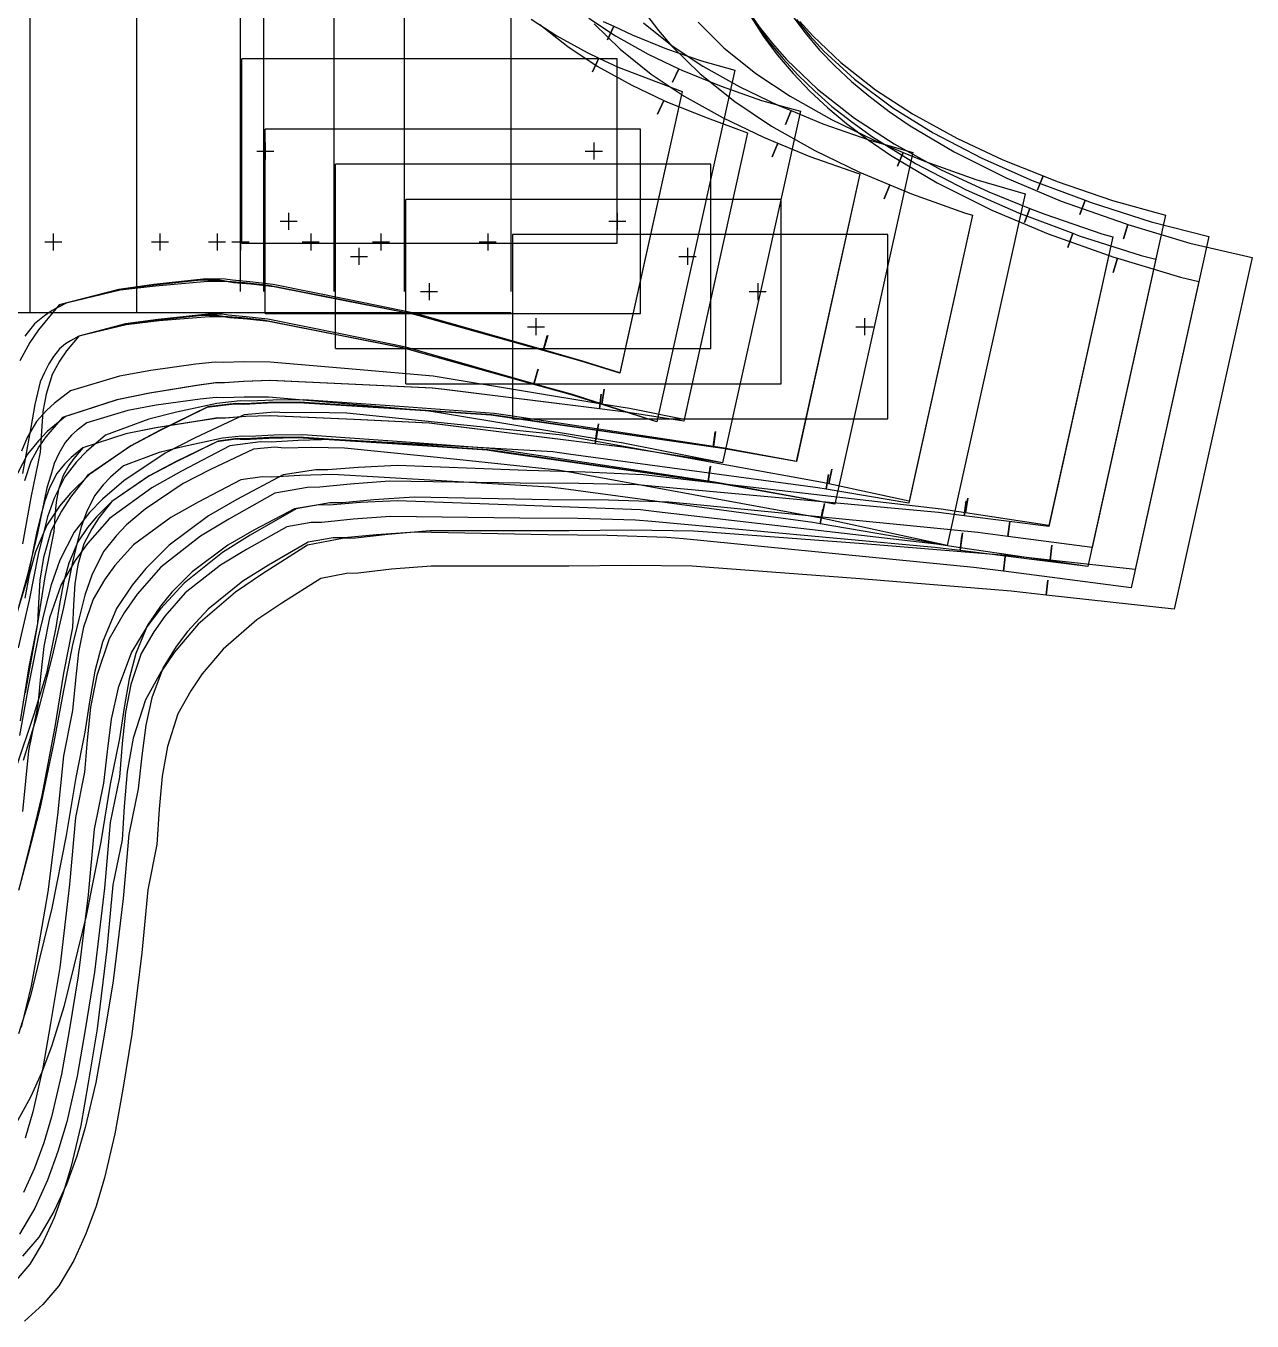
# Model space of a CAD drawing. Header units: inches. Extents: x 0 to 24.5, y 0 to 33.4.
# Drawn here: x 11.44 to 24.53, y 0.7 to 14.52 of the extents above; entities that cross this region are included whole.
import ezdxf

# ---------------------------------------------------------------- set-up
doc = ezdxf.new("R2010")
doc.units = ezdxf.units.IN

msp = doc.modelspace()

# ---------------------------------------------------------------- linework, layer by layer
at = {"layer": 'T001L001'}
for points in [[(11.482, 16.711), (11.482, 11.46)], [(11.482, 16.711), (11.482, 11.46)], [(12.622, 16.711), (12.622, 11.46)], [(12.622, 16.711), (12.622, 11.46)], [(12.622, 16.711), (12.622, 11.46)], [(12.622, 16.711), (12.622, 11.46)], [(13.732, 11.688), (13.732, 16.711)], [(13.732, 11.688), (13.732, 16.711)], [(13.732, 11.688), (13.732, 16.711)], [(13.982, 11.688), (13.982, 16.711)], [(13.982, 11.688), (13.982, 16.711)], [(13.982, 11.688), (13.982, 16.711)], [(14.732, 11.688), (14.732, 16.711)], [(14.732, 11.688), (14.732, 16.711)], [(14.732, 11.688), (14.732, 16.711)], [(15.482, 11.688), (15.482, 16.711)], [(15.482, 11.688), (15.482, 16.711)], [(16.622, 11.688), (16.622, 16.711)], [(16.622, 11.688), (16.622, 16.711)], [(16.622, 11.688), (16.622, 16.711)], [(16.622, 11.688), (16.622, 16.711)], [(19.151, 14.689), (19.271, 14.513), (19.412, 14.334), (19.563, 14.164), (19.892, 13.848), (20.289, 13.539), (20.711, 13.264), (21.208, 12.991), (21.723, 12.751), (22.162, 12.575), (22.103, 12.427), (22.162, 12.575), (22.32, 12.513), (22.928, 12.304), (23.046, 12.271), (22.365, 9.193), (21.474, 9.325), (21.498, 9.483), (21.474, 9.325), (21.212, 9.364), (18.218, 9.71), (18.031, 9.731), (17.411, 9.761), (16.79, 9.779), (15.407, 9.83), (14.988, 9.811), (14.665, 9.785), (14.536, 9.786), (14.186, 9.731), (13.692, 9.468), (13.39, 9.294), (12.97, 8.982), (12.72, 8.732), (12.576, 8.556), (12.407, 8.304), (12.259, 7.947), (12.176, 7.635), (12.12, 7.308), (12.07, 6.984), (11.972, 6.5), (11.87, 5.883), (11.718, 5.106), (11.591, 4.583), (11.489, 4.171), (11.363, 3.766)], [(19.151, 14.689), (19.271, 14.513), (19.412, 14.334), (19.563, 14.164), (19.892, 13.848), (20.289, 13.539), (20.711, 13.264), (21.208, 12.991), (21.723, 12.751), (22.162, 12.575), (22.103, 12.427), (22.162, 12.575), (22.32, 12.513), (22.928, 12.304), (23.046, 12.271), (22.362, 9.182), (21.461, 9.295), (21.481, 9.453), (21.461, 9.295), (21.185, 9.329), (18.159, 9.607), (17.971, 9.625), (17.345, 9.64), (16.719, 9.644), (15.324, 9.663), (14.903, 9.633), (14.578, 9.6), (14.448, 9.598), (14.097, 9.535), (13.606, 9.259), (13.305, 9.076), (12.883, 8.747), (12.63, 8.457), (12.489, 8.259), (12.329, 7.98), (12.198, 7.591), (12.132, 7.253), (12.096, 6.899), (12.068, 6.56), (11.969, 6.075), (11.906, 5.36), (11.802, 4.475), (11.704, 3.876), (11.623, 3.402), (11.516, 2.935), (11.432, 2.652)], [(17.45, 14.606), (17.738, 14.416), (18.084, 14.223), (18.414, 14.066), (18.345, 13.922), (18.414, 14.066), (18.443, 14.052), (18.865, 13.88), (19.296, 13.729), (19.71, 13.612), (18.879, 9.859), (17.819, 10.07), (17.529, 10.118), (17.555, 10.276), (17.529, 10.118), (15.856, 10.394), (15.743, 10.413), (14.934, 10.484), (14.032, 10.561), (13.77, 10.562), (13.549, 10.555), (13.473, 10.559), (13.301, 10.541), (12.833, 10.474), (12.528, 10.419), (12.09, 10.287), (11.988, 10.21), (11.929, 10.156), (11.859, 10.078), (11.791, 9.961), (11.744, 9.853), (11.705, 9.729), (11.664, 9.595), (11.566, 9.109), (11.453, 8.649), (11.291, 8.061)], [(19.186, 14.615), (19.318, 14.41), (19.463, 14.214), (19.632, 14.016), (19.813, 13.828), (20.003, 13.65), (20.203, 13.483), (20.434, 13.309), (20.672, 13.145), (21.17, 12.849), (21.755, 12.557), (22.358, 12.304), (23.058, 12.057), (23.098, 12.045), (23.052, 11.891), (23.098, 12.045), (23.769, 11.843), (23.966, 11.797), (23.285, 8.721), (22.378, 8.822), (22.395, 8.981), (22.378, 8.822), (21.995, 8.865), (20.383, 8.997), (18.769, 9.116), (18.57, 9.132), (17.904, 9.14), (17.237, 9.134), (15.752, 9.134), (15.306, 9.097), (14.96, 9.056), (14.822, 9.052), (14.448, 8.98), (13.968, 8.677), (13.679, 8.481), (13.28, 8.138), (13.025, 7.835), (12.881, 7.625), (12.718, 7.332), (12.587, 6.922), (12.523, 6.567), (12.491, 6.194), (12.467, 5.838), (12.37, 5.357), (12.305, 4.669), (12.202, 3.818), (12.105, 3.243), (12.026, 2.788), (11.92, 2.34), (11.839, 2.068), (11.741, 1.802), (11.624, 1.547), (11.481, 1.306), (11.335, 1.136)], [(17.45, 14.606), (17.738, 14.416), (18.084, 14.223), (18.414, 14.066), (18.345, 13.922), (18.414, 14.066), (18.443, 14.052), (18.865, 13.88), (19.296, 13.729), (19.71, 13.612), (18.879, 9.859), (17.819, 10.026), (17.519, 10.064), (17.539, 10.222), (17.519, 10.064), (15.859, 10.27), (15.747, 10.284), (14.942, 10.322), (14.044, 10.363), (13.784, 10.353), (13.565, 10.337), (13.49, 10.339), (13.32, 10.313), (12.828, 10.233), (12.507, 10.169), (12.048, 10.02), (11.924, 9.917), (11.854, 9.845), (11.772, 9.745), (11.694, 9.594), (11.643, 9.455), (11.601, 9.298), (11.559, 9.128), (11.461, 8.642), (11.336, 8.234)], [(18.037, 14.555), (18.343, 14.311), (18.669, 14.094), (19.063, 13.873), (19.47, 13.678), (19.611, 13.62), (19.55, 13.472), (19.611, 13.62), (19.95, 13.48), (20.44, 13.307), (20.91, 13.172), (20.079, 9.419), (18.825, 9.643), (18.725, 9.658), (18.748, 9.816), (18.725, 9.658), (16.505, 9.98), (16.372, 9.999), (15.418, 10.064), (14.353, 10.134), (14.044, 10.129), (13.784, 10.116), (13.695, 10.119), (13.493, 10.093), (13.044, 9.874), (12.756, 9.721), (12.359, 9.446), (12.193, 9.283), (12.1, 9.171), (11.994, 9.016), (11.898, 8.789), (11.841, 8.583), (11.8, 8.351), (11.759, 8.101), (11.661, 7.615), (11.527, 7.175), (11.338, 6.613)], [(16.93, 14.537), (17.226, 14.303), (17.541, 14.095), (17.909, 13.89), (18.253, 13.727), (18.184, 13.582), (18.253, 13.727), (18.29, 13.709), (18.716, 13.541), (19.147, 13.383), (18.465, 10.304), (17.872, 10.398), (17.566, 10.436), (17.585, 10.594), (17.566, 10.436), (15.906, 10.642), (15.779, 10.658), (14.959, 10.696), (14.046, 10.738), (13.763, 10.727), (13.555, 10.713), (13.465, 10.714), (13.263, 10.684), (12.761, 10.602), (12.412, 10.532), (11.863, 10.355), (11.669, 10.193), (11.574, 10.095), (11.457, 9.951), (11.35, 9.746)], [(19.705, 14.572), (19.842, 14.418), (20.141, 14.132), (20.511, 13.842), (20.906, 13.585), (21.381, 13.325), (21.873, 13.095), (22.302, 12.924), (22.242, 12.775), (22.302, 12.924), (22.453, 12.864), (23.043, 12.661), (23.61, 12.505), (22.779, 8.752), (21.419, 8.954), (21.442, 9.112), (21.419, 8.954), (21.163, 8.992), (18.174, 9.337), (18.002, 9.357), (16.776, 9.404), (15.409, 9.455), (15.012, 9.436), (14.679, 9.41), (14.564, 9.411), (14.307, 9.37), (13.874, 9.14), (13.596, 8.98), (13.216, 8.697), (12.999, 8.48), (12.877, 8.332), (12.739, 8.126), (12.615, 7.826), (12.543, 7.555), (12.49, 7.248), (12.439, 6.918), (12.341, 6.432), (12.239, 5.816), (12.085, 5.026), (11.954, 4.488), (11.846, 4.054), (11.714, 3.629), (11.61, 3.356), (11.49, 3.091), (11.352, 2.837)], [(17.51, 14.544), (17.786, 14.274), (18.117, 14.01), (18.471, 13.774), (18.886, 13.541), (19.316, 13.335), (19.469, 13.273), (19.408, 13.125), (19.469, 13.273), (19.813, 13.131), (20.321, 12.951), (20.347, 12.943), (19.668, 9.876), (18.897, 10.018), (18.782, 10.035), (18.805, 10.193), (18.782, 10.035), (16.589, 10.364), (16.442, 10.387), (15.479, 10.457), (14.407, 10.533), (14.078, 10.529), (13.83, 10.518), (13.727, 10.522), (13.48, 10.492), (13.047, 10.401), (12.753, 10.328), (12.291, 10.155), (12.087, 9.98), (11.982, 9.871), (11.856, 9.711), (11.741, 9.483), (11.671, 9.285), (11.62, 9.084), (11.573, 8.881), (11.474, 8.394), (11.358, 7.886)], [(18.618, 14.562), (18.893, 14.291), (19.235, 14.017), (19.6, 13.773), (20.041, 13.524), (20.497, 13.303), (20.809, 13.174), (20.748, 13.026), (20.809, 13.174), (21.035, 13.081), (21.583, 12.884), (22.11, 12.732), (21.279, 8.979), (19.935, 9.269), (19.969, 9.425), (19.935, 9.269), (19.873, 9.282), (17.266, 9.756), (17.117, 9.783), (16.042, 9.894), (14.843, 10.016), (14.494, 10.023), (14.2, 10.018), (14.099, 10.026), (13.87, 10.005), (13.413, 9.79), (13.119, 9.639), (12.714, 9.367), (12.516, 9.199), (12.404, 9.082), (12.273, 8.917), (12.149, 8.673), (12.069, 8.448), (12.004, 8.193), (11.939, 7.918), (11.841, 7.432), (11.74, 6.878), (11.589, 6.167), (11.464, 5.684), (11.36, 5.294)], [(18.066, 14.643), (18.196, 14.473), (18.336, 14.311), (18.641, 14.011), (19.009, 13.716), (19.401, 13.453), (19.864, 13.192), (20.342, 12.961), (20.666, 12.827), (20.604, 12.679), (20.666, 12.827), (20.897, 12.731), (21.463, 12.529), (21.547, 12.504), (20.871, 9.451), (20.014, 9.636), (20.048, 9.792), (20.014, 9.636), (19.946, 9.65), (17.334, 10.124), (17.17, 10.154), (16.08, 10.267), (14.866, 10.391), (14.494, 10.398), (14.21, 10.394), (14.095, 10.402), (13.77, 10.372), (13.248, 10.126), (12.929, 9.963), (12.487, 9.667), (12.258, 9.472), (12.121, 9.329), (11.956, 9.121), (11.803, 8.821), (11.71, 8.557), (11.64, 8.282), (11.573, 7.999), (11.473, 7.503), (11.372, 6.95)], [(19.705, 14.572), (19.842, 14.418), (20.141, 14.132), (20.511, 13.842), (20.906, 13.585), (21.381, 13.325), (21.873, 13.095), (22.302, 12.924), (22.242, 12.775), (22.302, 12.924), (22.453, 12.864), (23.043, 12.661), (23.61, 12.505), (22.779, 8.752), (21.415, 8.923), (21.434, 9.081), (21.415, 8.923), (21.145, 8.956), (18.124, 9.234), (17.951, 9.25), (17.333, 9.266), (16.714, 9.269), (15.334, 9.288), (14.935, 9.26), (14.6, 9.225), (14.485, 9.224), (14.226, 9.177), (13.795, 8.935), (13.518, 8.767), (13.141, 8.473), (12.925, 8.225), (12.806, 8.056), (12.672, 7.826), (12.561, 7.495), (12.503, 7.198), (12.47, 6.864), (12.439, 6.507), (12.341, 6.021), (12.279, 5.322), (12.173, 4.423), (12.073, 3.809), (11.988, 3.314), (11.876, 2.825), (11.783, 2.51), (11.671, 2.203), (11.537, 1.907), (11.373, 1.628)], [(16.835, 14.597), (17.111, 14.416), (17.432, 14.239), (17.56, 14.179), (17.492, 14.034), (17.56, 14.179), (17.764, 14.083), (18.448, 13.825), (17.782, 10.82), (17.384, 10.947), (16.968, 11.066), (17.012, 11.22), (16.968, 11.066), (15.699, 11.427), (15.588, 11.458), (14.876, 11.603), (14.082, 11.764), (13.831, 11.793), (13.648, 11.808), (13.568, 11.821), (13.365, 11.823), (12.806, 11.764), (12.432, 11.711), (11.795, 11.545), (11.574, 11.28), (11.481, 11.143), (11.374, 10.949)], [(17.51, 14.544), (17.786, 14.274), (18.117, 14.01), (18.471, 13.774), (18.886, 13.541), (19.316, 13.335), (19.469, 13.273), (19.408, 13.125), (19.469, 13.273), (19.813, 13.131), (20.321, 12.951), (20.347, 12.943), (19.667, 9.873), (18.882, 10.012), (18.778, 10.027), (18.801, 10.185), (18.778, 10.027), (16.552, 10.346), (16.404, 10.368), (15.433, 10.432), (14.351, 10.502), (14.02, 10.496), (13.769, 10.483), (13.666, 10.486), (13.372, 10.449), (12.867, 10.203), (12.557, 10.038), (12.1, 9.724), (11.915, 9.493), (11.819, 9.345), (11.71, 9.137), (11.627, 8.851), (11.59, 8.608), (11.575, 8.362), (11.566, 8.147), (11.472, 7.682), (11.379, 7.107)], [(18.618, 14.562), (18.893, 14.291), (19.235, 14.017), (19.6, 13.773), (20.041, 13.524), (20.497, 13.303), (20.809, 13.174), (20.748, 13.026), (20.809, 13.174), (21.035, 13.081), (21.583, 12.884), (22.11, 12.732), (21.279, 8.979), (19.923, 9.208), (19.95, 9.366), (19.923, 9.208), (19.842, 9.222), (17.182, 9.581), (17.03, 9.602), (15.937, 9.665), (14.718, 9.734), (14.364, 9.725), (14.067, 9.707), (13.964, 9.71), (13.734, 9.678), (13.28, 9.442), (12.988, 9.278), (12.588, 8.986), (12.39, 8.764), (12.281, 8.613), (12.159, 8.406), (12.057, 8.108), (12.002, 7.841), (11.969, 7.54), (11.939, 7.218), (11.841, 6.732), (11.778, 6.098), (11.674, 5.283), (11.577, 4.728), (11.495, 4.279), (11.389, 3.836)], [(18.037, 14.555), (18.343, 14.311), (18.669, 14.094), (19.063, 13.873), (19.47, 13.678), (19.611, 13.62), (19.55, 13.472), (19.611, 13.62), (19.95, 13.48), (20.44, 13.307), (20.91, 13.172), (20.079, 9.419), (18.823, 9.642), (18.725, 9.656), (18.747, 9.814), (18.725, 9.656), (16.498, 9.975), (16.365, 9.995), (15.409, 10.058), (14.343, 10.127), (14.033, 10.121), (13.772, 10.107), (13.683, 10.111), (13.481, 10.085), (13.037, 9.868), (12.752, 9.717), (12.359, 9.446), (12.219, 9.273), (12.143, 9.156), (12.06, 8.997), (11.994, 8.77), (11.963, 8.569), (11.95, 8.343), (11.939, 8.101), (11.841, 7.615), (11.749, 7.042), (11.609, 6.308), (11.49, 5.808), (11.391, 5.405)], [(16.93, 14.537), (17.226, 14.303), (17.541, 14.095), (17.909, 13.89), (18.253, 13.727), (18.184, 13.582), (18.253, 13.727), (18.29, 13.709), (18.716, 13.541), (19.147, 13.383), (18.47, 10.323), (17.886, 10.439), (17.59, 10.488), (17.616, 10.646), (17.59, 10.488), (15.917, 10.764), (15.79, 10.785), (14.966, 10.857), (14.049, 10.936), (13.764, 10.937), (13.554, 10.93), (13.463, 10.935), (13.255, 10.913), (12.774, 10.844), (12.441, 10.785), (11.918, 10.627), (11.747, 10.498), (11.662, 10.419), (11.555, 10.301), (11.455, 10.131), (11.393, 9.984)], [(19.669, 14.591), (19.811, 14.419), (19.962, 14.255), (20.29, 13.954), (20.697, 13.65), (21.129, 13.382), (21.648, 13.111), (22.184, 12.875), (22.753, 12.662), (22.696, 12.512), (22.753, 12.662), (22.815, 12.638), (23.457, 12.433), (24.072, 12.277), (23.241, 8.525), (21.878, 8.703), (21.898, 8.862), (21.878, 8.703), (21.563, 8.744), (18.461, 9.048), (18.283, 9.065), (17.648, 9.085), (17.012, 9.092), (15.595, 9.12), (15.185, 9.093), (14.84, 9.06), (14.722, 9.059), (14.455, 9.012), (14.03, 8.767), (13.757, 8.597), (13.387, 8.3), (13.166, 8.061), (13.044, 7.899), (12.906, 7.675), (12.787, 7.351), (12.722, 7.06), (12.679, 6.733), (12.639, 6.381), (12.541, 5.895), (12.478, 5.211), (12.371, 4.331), (12.271, 3.73), (12.187, 3.246), (12.075, 2.767), (11.983, 2.46), (11.873, 2.159), (11.74, 1.87), (11.578, 1.597), (11.404, 1.394)], [(18.066, 14.643), (18.196, 14.473), (18.336, 14.311), (18.641, 14.011), (19.009, 13.716), (19.401, 13.453), (19.864, 13.192), (20.342, 12.961), (20.666, 12.827), (20.604, 12.679), (20.666, 12.827), (20.897, 12.731), (21.463, 12.529), (21.547, 12.504), (20.867, 9.429), (19.986, 9.578), (20.012, 9.735), (19.986, 9.578), (19.898, 9.593), (17.233, 9.953), (17.066, 9.976), (15.958, 10.04), (14.723, 10.11), (14.348, 10.099), (14.06, 10.082), (13.944, 10.085), (13.618, 10.041), (13.101, 9.772), (12.784, 9.594), (12.334, 9.266), (12.097, 8.998), (11.967, 8.818), (11.817, 8.563), (11.694, 8.207), (11.631, 7.899), (11.596, 7.578), (11.568, 7.273), (11.47, 6.788), (11.405, 6.14)], [(17.606, 14.572), (17.719, 14.519), (17.651, 14.374), (17.719, 14.519), (17.916, 14.427), (18.281, 14.28), (18.653, 14.151), (19.01, 14.052), (18.179, 10.299), (17.265, 10.587), (16.863, 10.698), (16.906, 10.852), (16.863, 10.698), (15.565, 11.06), (15.467, 11.087), (14.761, 11.227), (13.973, 11.382), (13.741, 11.407), (13.546, 11.422), (13.48, 11.433), (13.327, 11.433), (12.817, 11.381), (12.485, 11.336), (12.005, 11.212), (11.917, 11.164), (11.864, 11.129), (11.801, 11.077), (11.734, 10.995), (11.685, 10.916), (11.64, 10.824), (11.592, 10.725), (11.535, 10.484), (11.494, 10.239), (11.406, 9.745)], [(17.606, 14.572), (17.719, 14.519), (17.651, 14.374), (17.719, 14.519), (17.916, 14.427), (18.281, 14.28), (18.653, 14.151), (19.01, 14.052), (18.179, 10.299), (17.276, 10.588), (16.865, 10.705), (16.909, 10.859), (16.865, 10.705), (15.596, 11.066), (15.499, 11.094), (14.801, 11.236), (14.023, 11.393), (13.794, 11.419), (13.601, 11.435), (13.535, 11.447), (13.384, 11.448), (12.852, 11.391), (12.505, 11.343), (12.005, 11.212), (11.873, 11.054), (11.801, 10.947), (11.721, 10.802), (11.656, 10.593), (11.623, 10.407), (11.607, 10.198), (11.592, 9.975), (11.494, 9.489), (11.406, 8.995)], [(17.606, 14.572), (17.719, 14.519), (17.651, 14.374), (17.719, 14.519), (17.916, 14.427), (18.281, 14.28), (18.653, 14.151), (19.01, 14.052), (18.179, 10.299), (17.278, 10.583), (16.863, 10.699), (16.906, 10.853), (16.863, 10.699), (15.603, 11.05), (15.507, 11.077), (14.811, 11.215), (14.035, 11.368), (13.806, 11.393), (13.614, 11.408), (13.549, 11.419), (13.398, 11.419), (12.862, 11.374), (12.512, 11.333), (12.005, 11.212), (11.917, 11.164), (11.864, 11.129), (11.801, 11.077), (11.734, 10.995), (11.685, 10.916), (11.64, 10.824), (11.592, 10.725), (11.535, 10.484), (11.494, 10.239), (11.406, 9.745)], [(18.037, 14.555), (18.343, 14.311), (18.669, 14.094), (19.063, 13.873), (19.47, 13.678), (19.611, 13.62), (19.55, 13.472), (19.611, 13.62), (19.95, 13.48), (20.44, 13.307), (20.91, 13.172), (20.079, 9.419), (18.835, 9.648), (18.726, 9.664), (18.75, 9.823), (18.726, 9.664), (16.532, 9.994), (16.4, 10.014), (15.453, 10.083), (14.396, 10.158), (14.089, 10.154), (13.831, 10.142), (13.742, 10.146), (13.541, 10.122), (13.131, 10.035), (12.864, 9.969), (12.484, 9.827), (12.345, 9.708), (12.266, 9.625), (12.174, 9.508), (12.086, 9.335), (12.03, 9.176), (11.985, 8.995), (11.939, 8.801), (11.841, 8.315), (11.722, 7.797), (11.551, 7.134), (11.412, 6.684)], [(19.235, 14.549), (19.367, 14.363), (19.523, 14.175), (19.688, 13.996), (19.864, 13.826), (20.048, 13.665), (20.261, 13.498), (20.481, 13.341), (20.941, 13.056), (21.482, 12.774), (22.041, 12.527), (22.621, 12.31), (22.565, 12.16), (22.621, 12.31), (22.689, 12.284), (23.349, 12.073), (23.506, 12.034), (22.825, 8.957), (21.926, 9.075), (21.947, 9.234), (21.926, 9.075), (21.606, 9.117), (18.498, 9.421), (18.306, 9.44), (17.663, 9.46), (17.02, 9.467), (15.587, 9.495), (15.155, 9.467), (14.82, 9.435), (14.687, 9.433), (14.325, 9.37), (13.837, 9.088), (13.541, 8.903), (13.13, 8.576), (12.878, 8.302), (12.733, 8.11), (12.567, 7.839), (12.427, 7.458), (12.352, 7.126), (12.307, 6.778), (12.269, 6.44), (12.169, 5.949), (12.105, 5.25), (12, 4.384), (11.902, 3.799), (11.822, 3.336), (11.715, 2.879), (11.632, 2.602), (11.533, 2.331), (11.414, 2.071)], [(16.93, 14.537), (17.226, 14.303), (17.541, 14.095), (17.909, 13.89), (18.253, 13.727), (18.184, 13.582), (18.253, 13.727), (18.29, 13.709), (18.716, 13.541), (19.147, 13.383), (18.465, 10.304), (17.873, 10.398), (17.566, 10.436), (17.585, 10.594), (17.566, 10.436), (15.909, 10.642), (15.782, 10.658), (14.964, 10.696), (14.051, 10.738), (13.769, 10.727), (13.561, 10.713), (13.471, 10.714), (13.269, 10.684), (12.765, 10.602), (12.415, 10.533), (11.831, 10.345), (11.653, 10.136), (11.579, 10.03), (11.493, 9.876), (11.426, 9.667)], [(19.63, 14.623), (19.76, 14.448), (19.916, 14.266), (20.081, 14.093), (20.257, 13.93), (20.44, 13.776), (20.658, 13.611), (20.883, 13.457), (21.351, 13.178), (21.914, 12.898), (22.495, 12.654), (23.177, 12.413), (23.206, 12.404), (23.16, 12.251), (23.206, 12.404), (23.87, 12.205), (24.534, 12.05), (23.703, 8.298), (22.336, 8.449), (22.354, 8.608), (22.336, 8.449), (21.96, 8.491), (20.35, 8.623), (18.74, 8.743), (18.555, 8.757), (17.896, 8.765), (17.237, 8.759), (15.768, 8.759), (15.343, 8.724), (14.987, 8.682), (14.864, 8.678), (14.589, 8.625), (14.174, 8.363), (13.907, 8.183), (13.548, 7.873), (13.323, 7.607), (13.2, 7.428), (13.064, 7.182), (12.952, 6.831), (12.896, 6.517), (12.865, 6.165), (12.839, 5.788), (12.741, 5.302), (12.678, 4.629), (12.573, 3.764), (12.474, 3.174), (12.391, 2.698), (12.28, 2.228), (12.19, 1.926), (12.081, 1.63), (11.951, 1.345), (11.791, 1.078), (11.62, 0.878), (11.427, 0.7)], [(16.835, 14.597), (17.111, 14.416), (17.432, 14.239), (17.56, 14.179), (17.492, 14.034), (17.56, 14.179), (17.764, 14.083), (18.448, 13.825), (17.782, 10.817), (17.371, 10.946), (16.964, 11.06), (17.007, 11.214), (16.964, 11.06), (15.666, 11.421), (15.554, 11.452), (14.833, 11.595), (14.03, 11.753), (13.776, 11.78), (13.591, 11.795), (13.511, 11.808), (13.308, 11.808), (12.773, 11.754), (12.413, 11.704), (11.868, 11.564), (11.722, 11.486), (11.64, 11.43), (11.534, 11.343), (11.428, 11.212)], [(16.835, 14.597), (17.111, 14.416), (17.432, 14.239), (17.56, 14.179), (17.492, 14.034), (17.56, 14.179), (17.764, 14.083), (18.448, 13.825), (17.782, 10.818), (17.385, 10.942), (16.964, 11.06), (17.007, 11.214), (16.964, 11.06), (15.704, 11.411), (15.594, 11.442), (14.883, 11.583), (14.091, 11.739), (13.842, 11.766), (13.659, 11.781), (13.58, 11.794), (13.382, 11.794), (12.824, 11.747), (12.446, 11.703), (11.871, 11.566), (11.722, 11.486), (11.64, 11.43), (11.534, 11.343), (11.428, 11.212)], [(17.51, 14.544), (17.786, 14.274), (18.117, 14.01), (18.471, 13.774), (18.886, 13.541), (19.316, 13.335), (19.469, 13.273), (19.408, 13.125), (19.469, 13.273), (19.813, 13.131), (20.321, 12.951), (20.347, 12.943), (19.668, 9.874), (18.885, 10.013), (18.779, 10.029), (18.802, 10.187), (18.779, 10.029), (16.56, 10.351), (16.412, 10.372), (15.442, 10.438), (14.362, 10.509), (14.031, 10.503), (13.781, 10.491), (13.678, 10.495), (13.384, 10.457), (12.874, 10.208), (12.56, 10.042), (12.119, 9.736), (11.916, 9.537), (11.8, 9.397), (11.663, 9.196), (11.543, 8.912), (11.475, 8.666), (11.43, 8.414)], [(17.45, 14.606), (17.738, 14.416), (18.084, 14.223), (18.414, 14.066), (18.345, 13.922), (18.414, 14.066), (18.443, 14.052), (18.865, 13.88), (19.296, 13.729), (19.71, 13.612), (18.879, 9.859), (17.821, 10.026), (17.519, 10.064), (17.539, 10.222), (17.519, 10.064), (15.863, 10.27), (15.75, 10.284), (14.946, 10.322), (14.05, 10.363), (13.79, 10.353), (13.571, 10.337), (13.496, 10.338), (13.327, 10.313), (12.832, 10.233), (12.509, 10.169), (12.048, 10.02), (11.951, 9.907), (11.898, 9.83), (11.838, 9.725), (11.79, 9.575), (11.765, 9.441), (11.751, 9.29), (11.739, 9.128), (11.641, 8.642), (11.558, 8.101), (11.431, 7.407)], [(13.746, 12.205), (13.746, 13.188), (13.746, 14.172)], [(17.755, 14.172), (13.746, 14.172)], [(13.746, 12.205), (13.746, 13.188), (13.746, 14.172)], [(17.755, 14.172), (13.746, 14.172)], [(13.746, 12.205), (13.746, 13.188), (13.746, 14.172)], [(17.755, 14.172), (13.746, 14.172)], [(17.755, 12.205), (17.755, 13.188), (17.755, 14.172)], [(17.755, 12.205), (17.755, 13.188), (17.755, 14.172)], [(17.755, 12.205), (17.755, 13.188), (17.755, 14.172)], [(13.996, 11.455), (13.996, 12.438), (13.996, 13.422)], [(18.005, 13.422), (13.996, 13.422)], [(13.996, 11.455), (13.996, 12.438), (13.996, 13.422)], [(18.005, 13.422), (13.996, 13.422)], [(13.996, 11.455), (13.996, 12.438), (13.996, 13.422)], [(18.005, 13.422), (13.996, 13.422)], [(18.005, 11.455), (18.005, 12.438), (18.005, 13.422)], [(18.005, 11.455), (18.005, 12.438), (18.005, 13.422)], [(18.005, 11.455), (18.005, 12.438), (18.005, 13.422)], [(13.996, 13.279), (13.996, 13.097)], [(13.996, 13.279), (13.996, 13.097)], [(13.996, 13.279), (13.996, 13.097)], [(17.505, 13.279), (17.505, 13.097)], [(17.505, 13.279), (17.505, 13.097)], [(17.505, 13.279), (17.505, 13.097)], [(13.905, 13.188), (14.087, 13.188)], [(13.905, 13.188), (14.087, 13.188)], [(13.905, 13.188), (14.087, 13.188)], [(17.414, 13.188), (17.596, 13.188)], [(17.414, 13.188), (17.596, 13.188)], [(17.414, 13.188), (17.596, 13.188)], [(14.746, 11.08), (14.746, 12.063), (14.746, 13.047)], [(18.755, 13.047), (14.746, 13.047)], [(14.746, 11.08), (14.746, 12.063), (14.746, 13.047)], [(18.755, 13.047), (14.746, 13.047)], [(14.746, 11.08), (14.746, 12.063), (14.746, 13.047)], [(18.755, 13.047), (14.746, 13.047)], [(18.755, 11.08), (18.755, 12.063), (18.755, 13.047)], [(18.755, 11.08), (18.755, 12.063), (18.755, 13.047)], [(18.755, 11.08), (18.755, 12.063), (18.755, 13.047)], [(15.496, 10.705), (15.496, 11.688), (15.496, 12.672)], [(19.505, 12.672), (15.496, 12.672)], [(15.496, 10.705), (15.496, 11.688), (15.496, 12.672)], [(19.505, 12.672), (15.496, 12.672)], [(19.505, 10.705), (19.505, 11.688), (19.505, 12.672)], [(19.505, 10.705), (19.505, 11.688), (19.505, 12.672)], [(14.246, 12.529), (14.246, 12.347)], [(14.246, 12.529), (14.246, 12.347)], [(14.246, 12.529), (14.246, 12.347)], [(17.755, 12.529), (17.755, 12.347)], [(17.755, 12.529), (17.755, 12.347)], [(17.755, 12.529), (17.755, 12.347)], [(11.732, 12.309), (11.732, 12.127)], [(11.732, 12.309), (11.732, 12.127)], [(12.872, 12.309), (12.872, 12.127)], [(12.872, 12.309), (12.872, 12.127)], [(12.872, 12.309), (12.872, 12.127)], [(12.872, 12.309), (12.872, 12.127)], [(13.482, 12.309), (13.482, 12.127)], [(13.482, 12.309), (13.482, 12.127)], [(13.482, 12.309), (13.482, 12.127)], [(13.732, 12.309), (13.732, 12.127)], [(13.732, 12.309), (13.732, 12.127)], [(13.732, 12.309), (13.732, 12.127)], [(14.155, 12.438), (14.337, 12.438)], [(14.155, 12.438), (14.337, 12.438)], [(14.155, 12.438), (14.337, 12.438)], [(14.482, 12.309), (14.482, 12.127)], [(14.482, 12.309), (14.482, 12.127)], [(14.482, 12.309), (14.482, 12.127)], [(15.232, 12.309), (15.232, 12.127)], [(15.232, 12.309), (15.232, 12.127)], [(16.372, 12.309), (16.372, 12.127)], [(16.372, 12.309), (16.372, 12.127)], [(16.372, 12.309), (16.372, 12.127)], [(16.372, 12.309), (16.372, 12.127)], [(17.664, 12.438), (17.846, 12.438)], [(17.664, 12.438), (17.846, 12.438)], [(17.664, 12.438), (17.846, 12.438)], [(11.641, 12.218), (11.823, 12.218)], [(11.641, 12.218), (11.823, 12.218)], [(12.781, 12.218), (12.963, 12.218)], [(12.781, 12.218), (12.963, 12.218)], [(12.781, 12.218), (12.963, 12.218)], [(12.781, 12.218), (12.963, 12.218)], [(13.391, 12.218), (13.573, 12.218)], [(13.391, 12.218), (13.573, 12.218)], [(13.391, 12.218), (13.573, 12.218)], [(13.641, 12.218), (13.823, 12.218)], [(13.641, 12.218), (13.823, 12.218)], [(13.641, 12.218), (13.823, 12.218)], [(13.746, 12.205), (17.755, 12.205)], [(13.746, 12.205), (17.755, 12.205)], [(13.746, 12.205), (17.755, 12.205)], [(14.391, 12.218), (14.573, 12.218)], [(14.391, 12.218), (14.573, 12.218)], [(14.391, 12.218), (14.573, 12.218)], [(15.141, 12.218), (15.323, 12.218)], [(15.141, 12.218), (15.323, 12.218)], [(16.281, 12.218), (16.463, 12.218)], [(16.281, 12.218), (16.463, 12.218)], [(16.281, 12.218), (16.463, 12.218)], [(16.281, 12.218), (16.463, 12.218)], [(16.636, 12.297), (16.636, 11.313), (16.636, 10.33)], [(20.645, 12.297), (16.636, 12.297)], [(16.636, 12.297), (16.636, 11.313), (16.636, 10.33)], [(20.645, 12.297), (16.636, 12.297)], [(16.636, 12.297), (16.636, 11.313), (16.636, 10.33)], [(20.645, 12.297), (16.636, 12.297)], [(16.636, 12.297), (16.636, 11.313), (16.636, 10.33)], [(20.645, 12.297), (16.636, 12.297)], [(20.645, 10.33), (20.645, 11.313), (20.645, 12.297)], [(20.645, 10.33), (20.645, 11.313), (20.645, 12.297)], [(20.645, 10.33), (20.645, 11.313), (20.645, 12.297)], [(20.645, 10.33), (20.645, 11.313), (20.645, 12.297)], [(14.905, 12.063), (15.087, 12.063)], [(14.905, 12.063), (15.087, 12.063)], [(14.905, 12.063), (15.087, 12.063)], [(14.996, 12.154), (14.996, 11.972)], [(14.996, 12.154), (14.996, 11.972)], [(14.996, 12.154), (14.996, 11.972)], [(18.414, 12.063), (18.596, 12.063)], [(18.414, 12.063), (18.596, 12.063)], [(18.414, 12.063), (18.596, 12.063)], [(18.505, 12.154), (18.505, 11.972)], [(18.505, 12.154), (18.505, 11.972)], [(18.505, 12.154), (18.505, 11.972)], [(15.746, 11.779), (15.746, 11.597)], [(15.746, 11.779), (15.746, 11.597)], [(19.255, 11.779), (19.255, 11.597)], [(19.255, 11.779), (19.255, 11.597)], [(15.655, 11.688), (15.837, 11.688)], [(15.655, 11.688), (15.837, 11.688)], [(19.164, 11.688), (19.346, 11.688)], [(19.164, 11.688), (19.346, 11.688)], [(13.732, 11.46), (9.732, 11.46)], [(13.732, 11.46), (9.732, 11.46)], [(13.732, 11.46), (9.732, 11.46)], [(13.982, 11.46), (9.982, 11.46)], [(13.982, 11.46), (9.982, 11.46)], [(13.982, 11.46), (9.982, 11.46)], [(14.732, 11.46), (10.732, 11.46)], [(14.732, 11.46), (10.732, 11.46)], [(14.732, 11.46), (10.732, 11.46)], [(15.482, 11.46), (11.482, 11.46)], [(15.482, 11.46), (11.482, 11.46)], [(16.622, 11.46), (12.622, 11.46)], [(16.622, 11.46), (12.622, 11.46)], [(16.622, 11.46), (12.622, 11.46)], [(16.622, 11.46), (12.622, 11.46)], [(13.996, 11.455), (18.005, 11.455)], [(13.996, 11.455), (18.005, 11.455)], [(13.996, 11.455), (18.005, 11.455)], [(16.886, 11.404), (16.886, 11.222)], [(16.886, 11.404), (16.886, 11.222)], [(16.886, 11.404), (16.886, 11.222)], [(16.886, 11.404), (16.886, 11.222)], [(20.395, 11.404), (20.395, 11.222)], [(20.395, 11.404), (20.395, 11.222)], [(20.395, 11.404), (20.395, 11.222)], [(20.395, 11.404), (20.395, 11.222)], [(16.795, 11.313), (16.977, 11.313)], [(16.795, 11.313), (16.977, 11.313)], [(16.795, 11.313), (16.977, 11.313)], [(16.795, 11.313), (16.977, 11.313)], [(20.304, 11.313), (20.486, 11.313)], [(20.304, 11.313), (20.486, 11.313)], [(20.304, 11.313), (20.486, 11.313)], [(20.304, 11.313), (20.486, 11.313)], [(14.746, 11.08), (18.755, 11.08)], [(14.746, 11.08), (18.755, 11.08)], [(14.746, 11.08), (18.755, 11.08)], [(15.496, 10.705), (19.505, 10.705)], [(15.496, 10.705), (19.505, 10.705)], [(16.636, 10.33), (20.645, 10.33)], [(16.636, 10.33), (20.645, 10.33)], [(16.636, 10.33), (20.645, 10.33)], [(16.636, 10.33), (20.645, 10.33)]]:
    msp.add_lwpolyline(points, dxfattribs=at)

doc.saveas('drawing.dxf')
